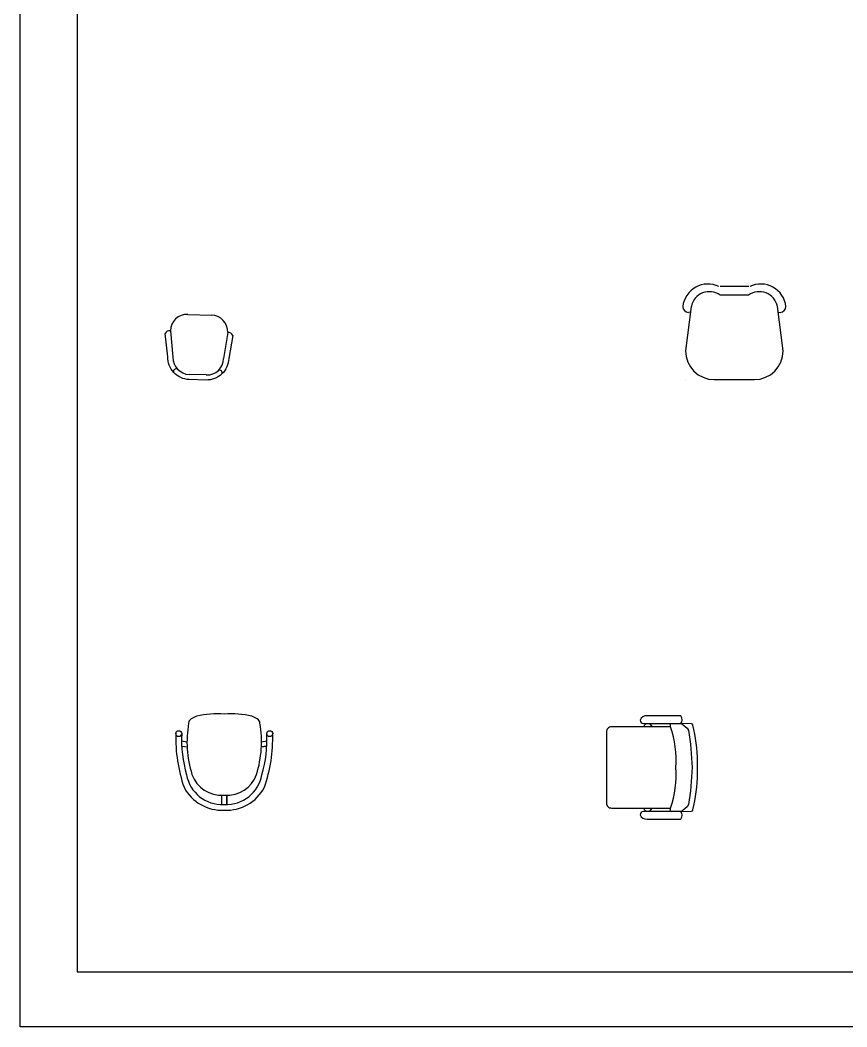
# Model space of a CAD drawing. Header units: inches. Extents: x 13 to 55.5, y 11.7 to 36.5.
# Drawn here: x 34.5 to 39.39, y 11.71 to 17.67 of the extents above; entities that cross this region are included whole.
import ezdxf

# ---------------------------------------------------------------- set-up
doc = ezdxf.new("R2010")
doc.units = ezdxf.units.IN
doc.header["$MEASUREMENT"] = 0
doc.layers.add('02', color=2, linetype='Continuous')
doc.layers.add('kadrbm', color=4, linetype='Continuous')

# ---------------------------------------------------------------- blocks, each defined once
blk = doc.blocks.new('kadrbm')
at = {"layer": 'kadrbm', "color": 4}
blk.add_lwpolyline([(0, 0), (0, 24.7972), (21, 24.7972), (21, 0), (0, 0)], close=True, dxfattribs=at)
blk.add_lwpolyline([(20.6631, 0.3257), (20.6631, 24.4603), (0.3369, 24.4603), (0.3369, 0.3257), (20.6631, 0.3257)], dxfattribs=at)

msp = doc.modelspace()

# ---------------------------------------------------------------- linework, layer by layer
at = {"layer": '02'}
for p, q in [((38.8109, 16.0898), (38.6414, 16.0898)), ((38.8109, 16.0389), (38.6414, 16.0389)), ((38.4207, 15.9714), (38.4207, 15.9714)), ((38.4717, 15.9727), (38.4377, 15.7095)), ((39.0146, 15.7095), (38.9806, 15.9727)), ((35.4929, 15.9254), (35.6327, 15.9214)), ((38.4717, 15.9387), (38.4547, 15.9374)), ((38.9806, 15.9387), (38.9976, 15.9374)), ((35.3901, 15.8284), (35.4055, 15.6728)), ((35.7297, 15.8185), (35.7052, 15.6641)), ((35.3734, 15.6936), (35.3734, 15.6936)), ((35.7385, 15.683), (35.7385, 15.683)), ((35.6024, 15.5671), (35.5026, 15.57)), ((38.6075, 15.5398), (38.8448, 15.5398)), ((38.4377, 15.5353), (38.4377, 15.5353)), ((38.2238, 13.5057), (38.241, 13.4857)), ((35.9601, 13.4023), (35.9292, 13.3947)), ((35.4576, 13.3726), (35.4891, 13.3674)), ((35.9599, 13.3726), (35.9285, 13.3674)), ((35.6932, 13.0827), (35.6926, 13.0263)), ((35.7244, 13.0827), (35.7249, 13.0263)), ((38.2238, 12.9857), (38.241, 13.0057))]:
    msp.add_line(p, q, dxfattribs=at)
for points in [[(35.7594, 15.8006), (35.7352, 15.6647, -0.417418), (35.6015, 15.5371), (35.5017, 15.54, -0.417418), (35.3756, 15.6751), (35.3594, 15.8122)], [(35.9197, 13.5071, 0.271363), (35.9041, 13.5331, 0.008355), (35.8723, 13.5499, 0.063241), (35.7088, 13.5619, 0.063241), (35.5452, 13.5499, 0.008355), (35.5134, 13.5331, 0.271363), (35.4978, 13.5071, 0.043862)], [(38.4717, 12.9868, 0.345989), (38.4813, 12.9946, 0.046107), (38.5092, 13.2107), (38.5092, 13.2807, 0.046107), (38.4813, 13.4968, 0.345989), (38.4717, 13.5046), (38.4092, 13.5057, 0.393064), (38.4092, 13.5507), (38.2103, 13.551, 0.346876), (38.1692, 13.5257, 0.414214), (38.1892, 13.5057), (38.4092, 13.5057, -0.144516), (38.4558, 13.4654, -0.027595), (38.4758, 13.2454)], [(38.3484, 13.4857), (37.9992, 13.4857, 0.414214), (37.9692, 13.4557), (37.9692, 13.0357, 0.414214), (37.9992, 13.0057), (38.3484, 13.0057)], [(35.4223, 13.4457, 0.091457), (35.4711, 13.1285, 0.294013), (35.7077, 12.9934, 0.053682), (35.7098, 12.9934, 0.294013), (35.9464, 13.1285, 0.091457), (35.9953, 13.4457, 1.073423)], [(35.4884, 13.3947), (35.4574, 13.4023, -0.007082), (35.4568, 13.4432, 1.073423)], [(35.9615, 13.4023), (35.9292, 13.3947, 0.043862)], [(35.457, 13.3727), (35.4891, 13.3674, 0.06435)], [(35.9285, 13.3674), (35.9606, 13.3725, -0.059091)], [(38.4758, 13.246, -0.027595), (38.4558, 13.0261, -0.144516), (38.4092, 12.9857), (38.1892, 12.9857, 0.414214)], [(35.7249, 13.0263), (35.7244, 13.0815, 0.320416)], [(38.2046, 12.9857), (38.1892, 12.9857, 0.414214), (38.1692, 12.9657, 0.346876), (38.2103, 12.9405), (38.4092, 12.9407, 0.393064), (38.4092, 12.9857), (38.4717, 12.9868, 0.345989)]]:
    msp.add_lwpolyline(points, format="xyb", dxfattribs=at)
for points in [[(38.2046, 13.5057), (38.1874, 13.4857)], [(38.1892, 13.5057), (38.2045, 13.5058)], [(35.6931, 13.0815), (35.6926, 13.0263)], [(38.1874, 13.0057), (38.2046, 12.9857)]]:
    msp.add_lwpolyline(points, dxfattribs=at)
for centre in [(35.4396, 13.4457), (35.9779, 13.4457)]:
    msp.add_circle(centre, 0.0174, dxfattribs=at)
for centre, radius, start, end in [((38.5708, 15.9537), 0.1511, 64.76825, 173.26491), ((38.8815, 15.9537), 0.1511, 6.73509, 115.23175), ((38.5779, 15.9512), 0.1083, 54.05872, 168.55285), ((38.8744, 15.9512), 0.1083, 11.44715, 125.94128), ((38.4547, 15.9714), 0.034, 180, 270), ((38.9976, 15.9714), 0.034, 270, 0), ((35.49, 15.8255), 0.1, 88.33171, 178.33171), ((35.6298, 15.8214), 0.1, 358.33171, 88.33171), ((35.3853, 15.8002), 0.0286, 80.48645, 155.10312), ((35.7328, 15.79), 0.0286, 21.5603, 96.17697), ((35.5055, 15.6699), 0.1, 178.33171, 268.33171), ((35.6053, 15.667), 0.1, 268.33171, 358.33171), ((38.6075, 15.7095), 0.1698, 180, 270), ((38.8448, 15.7095), 0.1698, 270, 0), ((35.4251, 15.5874), 0.0159, 61.21896, 202.73135), ((35.6807, 15.5799), 0.0159, 333.93206, 115.44446), ((36.1325, 13.3971), 0.6441, 170.16979, 197.37318), ((35.2851, 13.3971), 0.6441, 342.62682, 9.83021), ((38.2055, 13.4801), 0.143, 2.24604, 10.31493), ((37.7711, 13.2864), 0.6108, 356.15092, 19.04663), ((36.1876, 13.4098), 0.7315, 177.18489, 196.4433), ((35.23, 13.4098), 0.7315, 343.5567, 2.81511), ((37.7711, 13.205), 0.6108, 340.95337, 3.84908), ((35.6963, 13.24), 0.2136, 190.05037, 272.8889), ((35.6918, 13.266), 0.1844, 199.36544, 274.32003), ((35.7213, 13.24), 0.2136, 267.1111, 349.94963), ((35.7258, 13.266), 0.1844, 265.67997, 340.63456), ((35.7274, 13.2541), 0.1734, 262.78924, 263.82763), ((35.6901, 13.2541), 0.1734, 276.17237, 277.21076), ((35.7216, 13.2368), 0.2107, 266.02618, 266.49875), ((35.6959, 13.2368), 0.2107, 273.50125, 273.97382), ((35.6906, 13.2289), 0.2363, 274.41728, 274.67039), ((38.2055, 13.0113), 0.143, 349.68507, 357.75396)]:
    msp.add_arc(centre, radius, start, end, dxfattribs=at)

# ---------------------------------------------------------------- block references
at = {"layer": 'kadrbm'}
msp.add_blockref('kadrbm', (34.5014, 11.7117), dxfattribs=at)

doc.saveas('drawing.dxf')
